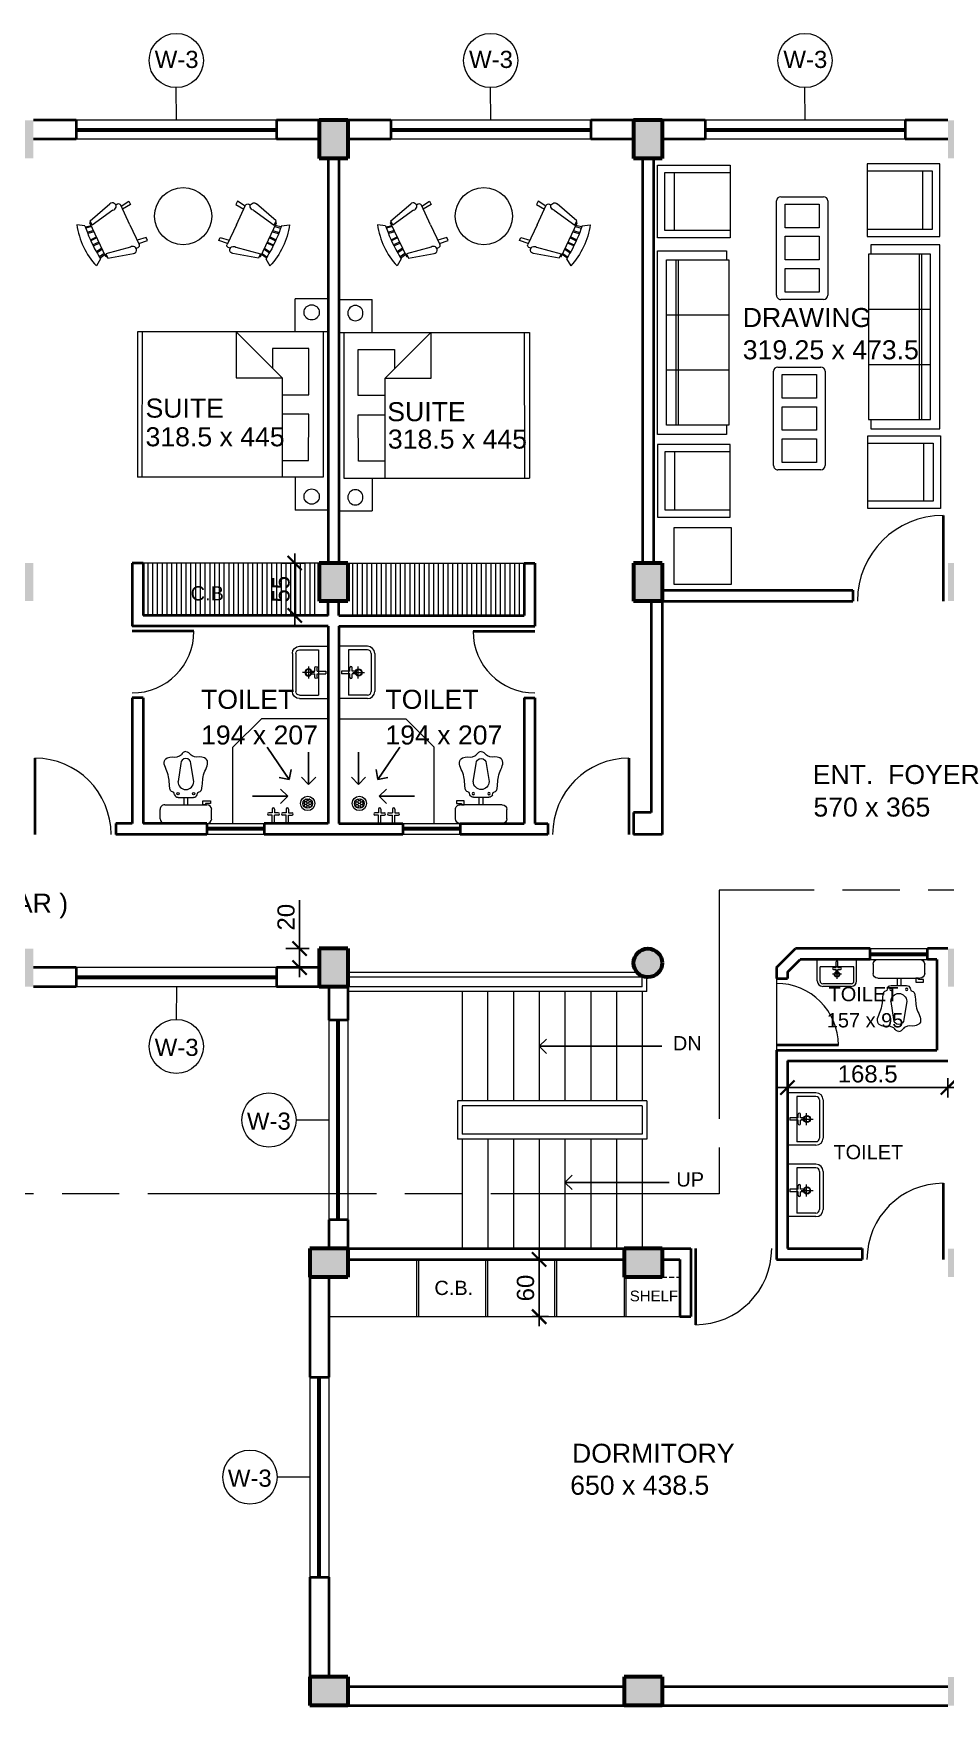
# Model space of a CAD drawing. Header units: millimetres. Extents: x -43527 to -16485, y 19062 to 36467.
# Drawn here: x -42200 to -41242, y 32303 to 34059 of the extents above; entities that cross this region are included whole.
import ezdxf

# ---------------------------------------------------------------- set-up
doc = ezdxf.new("R2010")
doc.units = ezdxf.units.MM
doc.header["$LTSCALE"] = 10
doc.header["$PDMODE"] = 35
doc.linetypes.add('ACAD_ISO08W100', pattern=[36, 24, -3, 6, -3])
doc.linetypes.add('DASHED', pattern=[0.75, 0.5, -0.25])
for name, color, linetype, lineweight in [('door', 30, 'Continuous', 15), ('elevation', 2, 'Continuous', 20), ('fur', 13, 'Continuous', 13), ('projection', 181, 'DASHED', 13), ('SEC.  LINE', 20, 'ACAD_ISO08W100', 13), ('TEXT', 6, 'Continuous', 25), ('THI.', 5, 'Continuous', 60), ('THIN', 241, 'Continuous', 5), ('THIN-2', 54, 'Continuous', 9), ('WALL', 4, 'Continuous', 40)]:
    doc.layers.add(name, color=color, linetype=linetype, lineweight=lineweight)
doc.styles.get("Standard").update_dxf_attribs({"font": 'arial.ttf', "height": 18})
doc.dimstyles.new('ISO-25', dxfattribs={"dimtxt": 2.5, "dimasz": 15, "dimexe": 10, "dimexo": 30, "dimgap": 5, "dimtad": 1, "dimdsep": 46, "dimtxsty": 'Standard', "dimblk": 'ARCHTICK', "dimcen": 2.5, "dimdle": 10, "dimadec": 1, "dimazin": 0, "dimtfac": 1, "dimtmove": 0, "dimatfit": 3, "dimldrblk": 'OPEN90', "dimfxl": 1, "dimarcsym": 0})

# ---------------------------------------------------------------- blocks, each defined once
blk = doc.blocks.new('TBLWGLAS')
at = {"linetype": 'Continuous'}
for p, q in [((-22, 0), (22, 0)), ((-24, -22), (-24, -2)), ((-20.5, -20), (-20.5, -4)), ((-20.5, -4), (-9.5, -4)), ((-9.5, -4), (-9.5, -20)), ((-5.5, -20), (-5.5, -4)), ((-5.5, -4), (5.5, -4)), ((5.5, -4), (5.5, -20)), ((9.5, -20), (9.5, -4)), ((9.5, -4), (20.5, -4)), ((20.5, -4), (20.5, -20)), ((24, -2), (24, -22)), ((-9.5, -20), (-20.5, -20)), ((5.5, -20), (-5.5, -20)), ((20.5, -20), (9.5, -20)), ((22, -24), (-22, -24))]:
    blk.add_line(p, q, dxfattribs=at)
for centre, start, end in [((-22, -2), 90, 180), ((22, -2), 0, 90), ((-22, -22), 180, 270), ((22, -22), 270, 0)]:
    blk.add_arc(centre, 2, start, end, dxfattribs=at)
blk = doc.blocks.new('WHB')
at = {"layer": 'door'}
for p, q in [((-20483.1, 21630.8), (-20483.1, 21575.8)), ((-20453.1, 21630.8), (-20483.1, 21630.8)), ((-20473.1, 21627), (-20473.1, 21579.5)), ((-20453.1, 21627), (-20473.1, 21627)), ((-20449.3, 21623.3), (-20449.3, 21583.3)), ((-20445.6, 21623.3), (-20445.6, 21583.3)), ((-20480.6, 21604.5), (-20480.6, 21602)), ((-20471.8, 21604.5), (-20480.6, 21604.5)), ((-20471.8, 21602), (-20480.6, 21602)), ((-20471.8, 21604.5), (-20471.8, 21608.3)), ((-20471.8, 21598.3), (-20471.8, 21602)), ((-20469.3, 21604.5), (-20469.3, 21608.3)), ((-20465.6, 21604.5), (-20469.3, 21604.5)), ((-20465.6, 21602), (-20469.3, 21602)), ((-20469.3, 21598.3), (-20469.3, 21602)), ((-20468.7, 21603.3), (-20456.2, 21603.3)), ((-20462.9, 21597), (-20462.9, 21609.5)), ((-20453.1, 21575.8), (-20483.1, 21575.8)), ((-20453.1, 21579.5), (-20473.1, 21579.5))]:
    blk.add_line(p, q, dxfattribs=at)
for radius in [3.75, 3.12]:
    blk.add_circle((-20462.5, 21603.3), radius, dxfattribs=at)
for centre, radius, start, end in [((-20453.1, 21623.3), 7.5, 0, 90), ((-20453.1, 21623.3), 3.75, 0, 90), ((-20470.6, 21608.3), 1.25, 0, 180), ((-20465.6, 21603.3), 1.25, 270, 90), ((-20470.6, 21598.3), 1.25, 180, 0), ((-20453.1, 21583.3), 3.75, 270, 0), ((-20453.1, 21583.3), 7.5, 270, 0)]:
    blk.add_arc(centre, radius, start, end, dxfattribs=at)
blk = doc.blocks.new('_ArchTick')
at = {"color": 0, "linetype": 'ByBlock', "const_width": 0.15}
blk.add_lwpolyline([(-0.5, -0.5), (0.5, 0.5)], dxfattribs=at)
blk = doc.blocks.new('_Open90')
at = {"color": 0, "linetype": 'ByBlock', "lineweight": -2}
for p, q in [((0, 0), (-1, 0)), ((-0.5, 0.5), (0, 0)), ((0, 0), (-0.5, -0.5))]:
    blk.add_line(p, q, dxfattribs=at)
blk = doc.blocks.new('BED')
at = {"layer": 'fur'}
for p, q in [((-21049, 22212.3), (-21083.7, 22212.3)), ((-21083.7, 22177.8), (-21083.7, 22212.3)), ((-21054.1, 22024.9), (-21249, 22024.9)), ((-21083.7, 22025), (-21083.7, 21990.4)), ((-21049, 21990.4), (-21083.7, 21990.4))]:
    blk.add_line(p, q, dxfattribs=at)
at = {"layer": 'fur', "lineweight": 20}
for p, q in [((-21049.1, 21990.4), (-21049, 22212.3)), ((-21049, 22177.7), (-21249, 22177.8)), ((-21249, 22177.8), (-21249, 22024.9)), ((-21244, 22024.9), (-21243.9, 22177.8)), ((-21145.5, 22177.8), (-21097.3, 22129.5)), ((-21145.5, 22177.8), (-21145.5, 22129.5)), ((-21054.1, 22177.7), (-21054.1, 22024.9)), ((-21069.3, 22160), (-21107.4, 22160)), ((-21107.4, 22160), (-21107.4, 22139.7)), ((-21069.3, 22111.5), (-21069.3, 22160)), ((-21145.5, 22129.5), (-21097.3, 22129.5)), ((-21097.3, 22129.5), (-21097.3, 22024.9)), ((-21097.3, 22111.5), (-21069.3, 22111.5)), ((-21069.3, 22091.1), (-21097.3, 22091.2)), ((-21069.4, 22042.6), (-21069.3, 22091.1)), ((-21097.3, 22042.7), (-21069.4, 22042.6))]:
    blk.add_line(p, q, dxfattribs=at)
for centre in [(-21066.2, 22198.1), (-21066.2, 22004.6)]:
    blk.add_circle(centre, 8, dxfattribs=at)
blk = doc.blocks.new('CHAIR_ROCKING')
at = {"linetype": 'Continuous'}
for p, q in [((-8, -4.5), (-10, -1.5)), ((-8.23428, -6.99939), (-8.3093, -7.47958)), ((-8.23041, -7), (8.23915, -7)), ((-7.5, -4.5), (-7, -7)), ((-6.5, -7), (-7.02225, -4.43)), ((-4.5, -7), (-4.96674, -4.19951)), ((-4, -7), (-4.40532, -4.16272)), ((-1.5, -4.05012), (-1.5, -7)), ((-1, -7), (-1, -4.05012)), ((1, -7), (1, -4.04655)), ((1.5, -4.05012), (1.5, -7)), ((4, -7), (4.40187, -4.18694)), ((4.5, -7), (4.96761, -4.19437)), ((6.5, -7), (7, -4.4057)), ((7.5, -4.5), (7, -7)), ((8, -4.5), (10, -1.5)), ((8.31071, -7.48854), (8.23449, -7.00073)), ((-9, -7.5), (-12, -18.49999)), ((-7, -7.5), (-9, -7.5)), ((-9, -18.49999), (-7, -7.5)), ((7, -7.5), (9, -7.5)), ((9, -18.49999), (7, -7.5)), ((9, -7.5), (12, -18.49999)), ((-10.36644, -20.64523), (-10.5, -21.49999)), ((10.5, -21.49999), (10.3575, -20.58798)), ((-9, -22.49999), (-9.5, -26.49999)), ((0, -22.49999), (-9.5, -22.49999)), ((-9.5, -26.49999), (-8, -26.49999)), ((-8, -26.49999), (-7.5, -22.49999)), ((0, -22.49999), (9.5, -22.49999)), ((8, -26.49999), (7.5, -22.49999)), ((9.5, -26.49999), (8, -26.49999)), ((9, -22.49999), (9.5, -26.49999))]:
    blk.add_line(p, q, dxfattribs=at)
for centre, radius, start, end in [((0, -34.08333), 34.08333, 72.93847, 107.0615), ((0, -68.25004), 64.25, 93.92211, 97.15267), ((0, -68.25004), 64.25, 82.84733, 93.92211), ((-10.5, -18.99999), 1.58114, 161.5651, 18.43495), ((-9.5, -21.49999), 1, 180, 270), ((10.5, -18.99999), 1.58114, 161.5651, 18.43495), ((9.5, -21.49999), 1, 270, 0)]:
    blk.add_arc(centre, radius, start, end, dxfattribs=at)
blk = doc.blocks.new('chair9')
for p, q in [((0, 381), (0, -381)), ((762, 381), (0, 381)), ((762, -381), (762, 381)), ((685.8, 304.8), (0, 304.8)), ((584.2, -304.8), (584.2, 304.8)), ((685.8, -304.8), (685.8, 304.8)), ((0, -304.8), (685.8, -304.8)), ((0, -381), (762, -381))]:
    blk.add_line(p, q)
blk = doc.blocks.new('SOFA1')
for p, q in [((1016, 0), (-1016, 0)), ((-1016, 0), (-1016, -762)), ((-914.4, -101.6), (-914.4, -787.4)), ((914.4, -101.6), (-914.4, -101.6)), ((-304.8, -787.4), (-304.8, -101.6)), ((304.8, -787.4), (304.8, -101.6)), ((914.4, -787.4), (914.4, -101.6)), ((1016, -762), (1016, 0)), ((-914.4, -203.2), (914.4, -203.2)), ((-914.4, -228.6), (914.4, -228.6)), ((-1016, -762), (-914.4, -762)), ((-914.4, -787.4), (914.4, -787.4)), ((914.4, -762), (1016, -762))]:
    blk.add_line(p, q)
blk = doc.blocks.new('*D247')
at = {"layer": 'Defpoints', "color": 0, "transparency": 16777216}
for p in [(-41969.8, 33503.2), (-41925.6, 33503.2), (-41969.8, 33448.2)]:
    blk.add_point(p, dxfattribs=at)
at = {"layer": 'TEXT', "color": 0, "lineweight": -2, "transparency": 16777216}
for p, q in [((-41925.6, 33438.2), (-41925.6, 33513.2)), ((-41939.8, 33503.2), (-41915.6, 33503.2)), ((-41939.8, 33448.2), (-41915.6, 33448.2))]:
    blk.add_line(p, q, dxfattribs=at)
at = {"layer": 'TEXT', "color": 0, "lineweight": -2, "transparency": 16777216, "xscale": 15, "yscale": 15, "zscale": 15}
for p, rotation in [((-41925.6, 33503.2), 90), ((-41925.6, 33448.2), 270)]:
    blk.add_blockref('_ArchTick', p, dxfattribs=dict(at, rotation=rotation))
at = {"layer": 'TEXT', "color": 0, "transparency": 16777216, "insert": (-41939.8, 33475.7), "char_height": 18, "attachment_point": 5, "rotation": 90}
blk.add_mtext('55', dxfattribs=at)
blk = doc.blocks.new('AWC')
at = {"layer": 'door'}
for p, q in [((-20360.7, 21625.6), (-20360.7, 21615.8)), ((-20311.5, 21630.5), (-20355.8, 21630.5)), ((-20306.6, 21625.6), (-20306.6, 21615.8)), ((-20311.5, 21610.9), (-20355.8, 21610.9)), ((-20325.5, 21603.2), (-20341.8, 21603.2)), ((-20335.6, 21610.9), (-20335.6, 21603.2)), ((-20331.7, 21610.9), (-20331.7, 21603.2)), ((-20341.9, 21586.8), (-20338.9, 21567.7)), ((-20328.3, 21567.7), (-20325.4, 21586.6))]:
    blk.add_line(p, q, dxfattribs=at)
blk.add_lwpolyline([(-20359.4, 21606.9), (-20359.4, 21609.5), (-20354.2, 21609.5), (-20354.2, 21610.9), (-20351.5, 21610.9), (-20351.5, 21606.9), (-20359.4, 21606.9)], dxfattribs=at)
for centre in [(-20341.8, 21599.2), (-20325.5, 21599.2)]:
    blk.add_circle(centre, 1.18, dxfattribs=at)
for centre, radius, start, end in [((-20355.8, 21625.6), 4.92, 90, 180), ((-20311.5, 21625.6), 4.92, 0, 90), ((-20355.8, 21615.8), 4.92, 180, 270), ((-20341.8, 21599.2), 3.94, 90, 159.43), ((-20325.5, 21599.2), 3.94, 20.57, 90), ((-20311.5, 21615.8), 4.92, 270, 0), ((-20333.6, 21586.7), 8.23, 359.5306, 179.5306), ((-20333.6, 21567.7), 5.31, 180, 0)]:
    blk.add_arc(centre, radius, start, end, dxfattribs=at)
at = {"layer": 'door', "extrusion": (0, 0, -1)}
blk.add_ellipse((-20333.4, 21560.8), major_axis=(-1.94, 5.59), ratio=0.948861, start_param=3.537638, end_param=4.585608, dxfattribs=at)
at = {"layer": 'door'}
blk.add_ellipse((-20333.9, 21560.8), major_axis=(1.94, 5.59), ratio=0.948861, start_param=3.537638, end_param=4.585608, dxfattribs=at)
for points in [[(-20345.5, 21600.6), (-20345.6, 21599.7), (-20346, 21597.2), (-20349.7, 21597.4), (-20351.5, 21588), (-20350.5, 21579.8), (-20359.5, 21564.7), (-20348.3, 21559.2), (-20343, 21562.3), (-20339, 21558.8), (-20338.4, 21558.2)], [(-20321.8, 21600.6), (-20321.6, 21599.7), (-20321.3, 21597.2), (-20317.5, 21597.4), (-20315.8, 21588), (-20316.8, 21579.8), (-20307.8, 21564.7), (-20318.9, 21559.2), (-20324.3, 21562.3), (-20328.2, 21558.8), (-20328.9, 21558.2)]]:
    blk.add_open_spline(points, degree=3, knots=[0, 0, 0, 0, 2.596741, 7.080952, 10.372803, 27.86475, 42.407117, 48.085065, 59.717416, 61.643023, 61.643023, 61.643023, 61.643023], dxfattribs=at)
blk = doc.blocks.new('*D396')
at = {"layer": 'Defpoints', "color": 0, "transparency": 16777216}
for p in [(-41964.9, 33098.2), (-41920.5, 33098.2), (-41964.9, 33078.2)]:
    blk.add_point(p, dxfattribs=at)
at = {"layer": 'TEXT', "color": 0, "lineweight": -2, "transparency": 16777216}
for p, q in [((-41920.5, 33098.2), (-41920.5, 33149.2)), ((-41934.9, 33098.2), (-41910.5, 33098.2)), ((-41920.5, 33068.2), (-41920.5, 33098.2)), ((-41934.9, 33078.2), (-41910.5, 33078.2))]:
    blk.add_line(p, q, dxfattribs=at)
at = {"layer": 'TEXT', "color": 0, "lineweight": -2, "transparency": 16777216, "xscale": 15, "yscale": 15, "zscale": 15}
for p, rotation in [((-41920.5, 33098.2), 90), ((-41920.5, 33078.2), 270)]:
    blk.add_blockref('_ArchTick', p, dxfattribs=dict(at, rotation=rotation))
at = {"layer": 'TEXT', "color": 0, "transparency": 16777216, "insert": (-41934.6, 33131.2), "char_height": 18, "attachment_point": 5, "rotation": 90}
blk.add_mtext('20', dxfattribs=at)
blk = doc.blocks.new('*D405')
at = {"layer": 'Defpoints', "color": 0, "transparency": 16777216}
for p in [(-41408.3, 32952.3), (-41408.3, 32911.7), (-41239.8, 32911.7)]:
    blk.add_point(p, dxfattribs=at)
at = {"layer": 'TEXT', "color": 0, "lineweight": -2, "transparency": 16777216}
for p, q in [((-41229.8, 32952.3), (-41418.3, 32952.3)), ((-41408.3, 32941.7), (-41408.3, 32962.3)), ((-41239.8, 32941.7), (-41239.8, 32962.3))]:
    blk.add_line(p, q, dxfattribs=at)
at = {"layer": 'TEXT', "color": 0, "lineweight": -2, "transparency": 16777216, "xscale": 15, "yscale": 15, "zscale": 15, "rotation": 180}
blk.add_blockref('_ArchTick', (-41408.3, 32952.3), dxfattribs=at)
at = {"layer": 'TEXT', "color": 0, "lineweight": -2, "transparency": 16777216, "xscale": 15, "yscale": 15, "zscale": 15}
blk.add_blockref('_ArchTick', (-41239.8, 32952.3), dxfattribs=at)
at = {"layer": 'TEXT', "color": 0, "transparency": 16777216, "insert": (-41324.1, 32966.5), "char_height": 18, "attachment_point": 5}
blk.add_mtext('168.5', dxfattribs=at)
blk = doc.blocks.new('*D407')
at = {"layer": 'Defpoints', "color": 0, "transparency": 16777216}
for p in [(-41706.2, 32771.7), (-41706.2, 32711.7), (-41669, 32711.7)]:
    blk.add_point(p, dxfattribs=at)
at = {"layer": 'TEXT', "color": 0, "lineweight": -2, "transparency": 16777216}
for p, q in [((-41676.2, 32771.7), (-41659, 32771.7)), ((-41669, 32781.7), (-41669, 32701.7)), ((-41676.2, 32711.7), (-41659, 32711.7))]:
    blk.add_line(p, q, dxfattribs=at)
at = {"layer": 'TEXT', "color": 0, "lineweight": -2, "transparency": 16777216, "xscale": 15, "yscale": 15, "zscale": 15}
for p, rotation in [((-41669, 32771.7), 90), ((-41669, 32711.7), 270)]:
    blk.add_blockref('_ArchTick', p, dxfattribs=dict(at, rotation=rotation))
at = {"layer": 'TEXT', "color": 0, "transparency": 16777216, "insert": (-41683.2, 32741.7), "char_height": 18, "attachment_point": 5, "rotation": 90}
blk.add_mtext('60', dxfattribs=at)

msp = doc.modelspace()

# ---------------------------------------------------------------- hatches: boundary and pattern name
at = {"layer": 'THIN'}
h = msp.add_hatch(color=256, dxfattribs=at)
h.paths.add_polyline_path([(-43219.832, 33968.197), (-43219.832, 33928.197), (-43189.832, 33928.197), (-43189.832, 33968.197)])
h.paths.add_polyline_path([(-42889.832, 33928.197), (-42859.832, 33928.197), (-42859.832, 33968.197), (-42889.832, 33968.197)])
h.paths.add_polyline_path([(-42529.832, 33968.197), (-42559.832, 33968.197), (-42559.832, 33928.197), (-42529.832, 33928.197)])
h.paths.add_polyline_path([(-42229.832, 33928.197), (-42199.832, 33928.197), (-42199.832, 33968.197), (-42229.832, 33968.197)])
h.paths.add_polyline_path([(-41899.832, 33928.197), (-41869.832, 33928.197), (-41869.832, 33968.197), (-41899.832, 33968.197)])
h.paths.add_polyline_path([(-41569.832, 33928.197), (-41539.832, 33928.197), (-41539.832, 33968.197), (-41569.832, 33968.197)])
h.paths.add_polyline_path([(-41239.832, 33928.197), (-41209.832, 33928.197), (-41209.832, 33968.197), (-41239.832, 33968.197)])
h.paths.add_polyline_path([(-40929.832, 33693.197), (-40969.832, 33693.197), (-40969.832, 33663.197), (-40929.832, 33663.197)])
h.paths.add_polyline_path([(-40969.832, 33463.197), (-40929.832, 33463.197), (-40929.832, 33493.197), (-40969.832, 33493.197)])
h.paths.add_polyline_path([(-41239.832, 33463.197), (-41209.832, 33463.197), (-41209.832, 33503.197), (-41239.832, 33503.197)])
h.paths.add_polyline_path([(-41569.832, 33463.197), (-41539.832, 33463.197), (-41539.832, 33503.197), (-41569.832, 33503.197)])
h.paths.add_polyline_path([(-41869.832, 33503.197), (-41899.832, 33503.197), (-41899.832, 33463.197), (-41869.832, 33463.197)])
h.paths.add_polyline_path([(-42199.832, 33503.197), (-42229.832, 33503.197), (-42229.832, 33463.197), (-42199.832, 33463.197)])
h.paths.add_polyline_path([(-42529.832, 33503.197), (-42559.832, 33503.197), (-42559.832, 33463.197), (-42529.832, 33463.197)])
h.paths.add_polyline_path([(-42859.832, 33503.197), (-42889.832, 33503.197), (-42889.832, 33463.197), (-42859.832, 33463.197)])
h.paths.add_polyline_path([(-43189.832, 33503.197), (-43219.832, 33503.197), (-43219.832, 33463.197), (-43189.832, 33463.197)])
h.paths.add_polyline_path([(-43189.832, 33098.197), (-43219.832, 33098.197), (-43219.832, 33058.197), (-43189.832, 33058.197)])
h.paths.add_polyline_path([(-42889.832, 33058.197), (-42859.832, 33058.197), (-42859.832, 33098.197), (-42889.832, 33098.197)])
h.paths.add_polyline_path([(-42529.832, 33098.197), (-42559.832, 33098.197), (-42559.832, 33058.197), (-42529.832, 33058.197)])
h.paths.add_polyline_path([(-42229.832, 33058.197), (-42199.832, 33058.197), (-42199.832, 33098.197), (-42229.832, 33098.197)])
h.paths.add_polyline_path([(-41869.832, 33098.197), (-41899.832, 33098.197), (-41899.832, 33058.197), (-41869.832, 33058.197)])
h.paths.add_polyline_path([(-41539.832, 33083.197, 1), (-41569.832, 33083.197, 1)])
h.paths.add_polyline_path([(-41239.832, 33058.197), (-41209.832, 33058.197), (-41209.832, 33098.197), (-41239.832, 33098.197)])
h.paths.add_polyline_path([(-40969.832, 33068.197), (-40929.832, 33068.197), (-40929.832, 33098.197), (-40969.832, 33098.197)])
h.paths.add_polyline_path([(-40929.832, 32868.197), (-40929.832, 32898.197), (-40969.832, 32898.197), (-40969.832, 32868.197)])
h.paths.add_polyline_path([(-41239.832, 32783.197), (-41239.832, 32753.197), (-41199.832, 32753.197), (-41199.832, 32783.197)])
h.paths.add_polyline_path([(-41579.832, 32783.197), (-41579.832, 32753.197), (-41539.832, 32753.197), (-41539.832, 32783.197)])
h.paths.add_polyline_path([(-41909.832, 32783.197), (-41909.832, 32753.197), (-41869.832, 32753.197), (-41869.832, 32783.197)])
h.paths.add_polyline_path([(-41869.832, 32333.197), (-41909.832, 32333.197), (-41909.832, 32303.197), (-41869.832, 32303.197)])
h.paths.add_polyline_path([(-41579.832, 32333.197), (-41579.832, 32303.197), (-41539.832, 32303.197), (-41539.832, 32333.197)])
h.paths.add_polyline_path([(-41239.832, 32303.197), (-41199.832, 32303.197), (-41199.832, 32333.197), (-41239.832, 32333.197)])
h = msp.add_hatch(dxfattribs=at)
h.set_pattern_fill('HONEY', color=256, scale=0.5, style=0)
h.set_pattern_definition([(180, (-40287.0694, 34447.062), (-2.38125, -1.374815), [1.5875, -3.175]), (300, (-40287.0694, 34447.062), (2.3812497, -1.3748155), [1.5875, -3.175]), (240, (-40287.0694, 34447.062), (-3e-07, -2.7496305), [-3.175, 1.5875])])
h.paths.add_polyline_path([(-41911.969, 33245.672, 1), (-41911.969, 33255.672, 1)])
h = msp.add_hatch(dxfattribs=at)
h.set_pattern_fill('HONEY', color=256, scale=0.5, style=0)
h.set_pattern_definition([(360, (-43482.5951, 34447.062), (2.38125, -1.374815), [1.5875, -3.175]), (240, (-43482.5951, 34447.062), (-2.3812497, -1.3748155), [1.5875, -3.175]), (300, (-43482.5951, 34447.062), (3e-07, -2.7496305), [-3.175, 1.5875])])
h.paths.add_polyline_path([(-41857.696, 33245.672, -1), (-41857.696, 33255.672, -1)])

# ---------------------------------------------------------------- linework, layer by layer
at = {"layer": 'door'}
for p, q in [((-41949.137, 33240.947), (-41952.887, 33240.947)), ((-41949.137, 33238.447), (-41952.887, 33238.447)), ((-41949.137, 33244.697), (-41949.137, 33240.947)), ((-41949.137, 33229.697), (-41949.137, 33238.447)), ((-41946.637, 33244.697), (-41946.637, 33240.947)), ((-41942.887, 33240.947), (-41946.637, 33240.947)), ((-41946.637, 33229.697), (-41946.637, 33238.447)), ((-41942.887, 33238.447), (-41946.637, 33238.447)), ((-41934.527, 33240.947), (-41938.277, 33240.947)), ((-41934.527, 33238.447), (-41938.277, 33238.447)), ((-41934.527, 33244.697), (-41934.527, 33240.947)), ((-41934.527, 33229.697), (-41934.527, 33238.447)), ((-41932.027, 33244.697), (-41932.027, 33240.947)), ((-41932.027, 33240.947), (-41928.277, 33240.947)), ((-41932.027, 33229.697), (-41932.027, 33238.447)), ((-41932.027, 33238.447), (-41928.277, 33238.447)), ((-41837.637, 33240.947), (-41841.387, 33240.947)), ((-41837.637, 33238.447), (-41841.387, 33238.447)), ((-41837.637, 33244.697), (-41837.637, 33240.947)), ((-41837.637, 33229.697), (-41837.637, 33238.447)), ((-41835.137, 33244.697), (-41835.137, 33240.947)), ((-41835.137, 33240.947), (-41831.387, 33240.947)), ((-41835.137, 33238.447), (-41831.387, 33238.447)), ((-41835.137, 33229.697), (-41835.137, 33238.447)), ((-41826.777, 33240.947), (-41823.027, 33240.947)), ((-41826.777, 33238.447), (-41823.027, 33238.447)), ((-41823.027, 33244.697), (-41823.027, 33240.947)), ((-41823.027, 33229.697), (-41823.027, 33238.447)), ((-41820.527, 33244.697), (-41820.527, 33240.947)), ((-41820.527, 33240.947), (-41816.777, 33240.947)), ((-41820.527, 33238.447), (-41816.777, 33238.447)), ((-41820.527, 33229.697), (-41820.527, 33238.447)), ((-41335.682, 33086.697), (-41376.932, 33086.697)), ((-41376.932, 33064.197), (-41376.932, 33086.697)), ((-41338.495, 33079.197), (-41374.12, 33079.197)), ((-41374.12, 33064.197), (-41374.12, 33079.197)), ((-41360.983, 33071.588), (-41351.631, 33071.588)), ((-41360.057, 33078.26), (-41357.245, 33078.26)), ((-41360.057, 33076.385), (-41357.245, 33076.385)), ((-41357.245, 33078.26), (-41357.245, 33084.822)), ((-41355.37, 33084.822), (-41357.245, 33084.822)), ((-41357.245, 33073.572), (-41357.245, 33076.385)), ((-41356.307, 33075.95), (-41356.307, 33066.575)), ((-41355.37, 33078.26), (-41355.37, 33084.822)), ((-41355.37, 33078.26), (-41352.557, 33078.26)), ((-41355.37, 33073.572), (-41355.37, 33076.385)), ((-41355.37, 33076.385), (-41352.557, 33076.385)), ((-41338.495, 33064.197), (-41338.495, 33079.197)), ((-41335.682, 33064.197), (-41335.682, 33086.697)), ((-41419.832, 33066.697), (-41419.832, 32991.697)), ((-41341.307, 33061.385), (-41371.307, 33061.385)), ((-41341.307, 33058.572), (-41371.307, 33058.572))]:
    msp.add_line(p, q, dxfattribs=at)
for centre, radius in [((-42049.894, 34030.951), 28.442), ((-41719.894, 34030.951), 28.442), ((-41389.894, 34030.951), 28.442), ((-41356.307, 33071.262), 2.812), ((-41356.307, 33071.262), 2.344), ((-42049.894, 32995.444), 28.442), ((-41952.586, 32918.136), 28.442), ((-41972.586, 32543.136), 28.442)]:
    msp.add_circle(centre, radius, dxfattribs=at)
for centre, radius, start, end in [((-41244.832, 33463.197), 90, 90, 180), ((-42096.332, 33431.697), 65, 270, 360), ((-41673.332, 33431.697), 65, 180, 270), ((-42198.332, 33218.197), 80, 360, 90), ((-41574.832, 33218.197), 80, 90, 180), ((-41947.887, 33244.697), 1.25, 0, 180), ((-41933.277, 33244.697), 1.25, 0, 180), ((-41836.387, 33244.697), 1.25, 360, 180), ((-41821.777, 33244.697), 1.25, 360, 180), ((-41952.887, 33239.697), 1.25, 90, 270), ((-41942.887, 33239.697), 1.25, 270, 90), ((-41938.277, 33239.697), 1.25, 90, 270), ((-41928.277, 33239.697), 1.25, 270, 90), ((-41841.387, 33239.697), 1.25, 90, 270), ((-41831.387, 33239.697), 1.25, 270, 90), ((-41826.777, 33239.697), 1.25, 90, 270), ((-41816.777, 33239.697), 1.25, 270, 90), ((-41360.057, 33077.322), 0.938, 90, 270), ((-41356.307, 33073.572), 0.938, 180, 0), ((-41352.557, 33077.322), 0.938, 270, 90), ((-41419.832, 32996.697), 65, 0, 90), ((-41371.307, 33064.197), 5.625, 180, 270), ((-41371.307, 33064.197), 2.812, 180, 270), ((-41341.307, 33064.197), 5.625, 270, 0), ((-41341.307, 33064.197), 2.812, 270, 0), ((-41244.832, 32771.697), 80, 90, 180), ((-41504.832, 32783.197), 80, 270, 360)]:
    msp.add_arc(centre, radius, start, end, dxfattribs=at)
at = {"layer": 'elevation'}
for p, q in [((-41944.832, 33968.197), (-42154.832, 33968.197)), ((-41614.832, 33968.197), (-41824.832, 33968.197)), ((-41284.832, 33968.197), (-41494.832, 33968.197)), ((-41944.832, 33948.197), (-42154.832, 33948.197)), ((-41614.832, 33948.197), (-41824.832, 33948.197)), ((-41284.832, 33948.197), (-41494.832, 33948.197)), ((-41899.832, 33503.197), (-42084.832, 33503.197)), ((-42079.832, 33503.197), (-42079.832, 33448.197)), ((-42074.832, 33503.197), (-42074.832, 33448.197)), ((-42069.832, 33503.197), (-42069.832, 33448.197)), ((-42064.832, 33503.197), (-42064.832, 33448.197)), ((-42059.832, 33503.197), (-42059.832, 33448.197)), ((-42054.832, 33503.197), (-42054.832, 33448.197)), ((-42049.832, 33503.197), (-42049.832, 33448.197)), ((-42044.832, 33503.197), (-42044.832, 33448.197)), ((-42039.832, 33503.197), (-42039.832, 33448.197)), ((-42034.832, 33503.197), (-42034.832, 33448.197)), ((-42029.832, 33503.197), (-42029.832, 33448.197)), ((-42024.832, 33503.197), (-42024.832, 33448.197)), ((-42019.832, 33503.197), (-42019.832, 33448.197)), ((-42014.832, 33503.197), (-42014.832, 33448.197)), ((-42009.832, 33503.197), (-42009.832, 33448.197)), ((-42004.832, 33503.197), (-42004.832, 33448.197)), ((-41999.832, 33503.197), (-41999.832, 33448.197)), ((-41994.832, 33503.197), (-41994.832, 33448.197)), ((-41989.832, 33503.197), (-41989.832, 33448.197)), ((-41984.832, 33503.197), (-41984.832, 33448.197)), ((-41979.832, 33503.197), (-41979.832, 33448.197)), ((-41974.832, 33503.197), (-41974.832, 33448.197)), ((-41969.832, 33503.197), (-41969.832, 33448.197)), ((-41964.832, 33503.197), (-41964.832, 33448.197)), ((-41959.832, 33503.197), (-41959.832, 33448.197)), ((-41954.832, 33503.197), (-41954.832, 33448.197)), ((-41949.832, 33503.197), (-41949.832, 33448.197)), ((-41944.832, 33503.197), (-41944.832, 33448.197)), ((-41939.832, 33503.197), (-41939.832, 33448.197)), ((-41934.832, 33503.197), (-41934.832, 33448.197)), ((-41934.832, 33503.197), (-41934.832, 33448.197)), ((-41929.832, 33503.197), (-41929.832, 33448.197)), ((-41924.832, 33503.197), (-41924.832, 33448.197)), ((-41919.832, 33503.197), (-41919.832, 33448.197)), ((-41914.832, 33503.197), (-41914.832, 33448.197)), ((-41909.832, 33503.197), (-41909.832, 33448.197)), ((-41904.832, 33503.197), (-41904.832, 33448.197)), ((-41869.832, 33503.197), (-41684.832, 33503.197)), ((-41864.832, 33503.197), (-41864.832, 33448.197)), ((-41859.832, 33503.197), (-41859.832, 33448.197)), ((-41854.832, 33503.197), (-41854.832, 33448.197)), ((-41849.832, 33503.197), (-41849.832, 33448.197)), ((-41844.832, 33503.197), (-41844.832, 33448.197)), ((-41839.832, 33503.197), (-41839.832, 33448.197)), ((-41834.832, 33503.197), (-41834.832, 33448.197)), ((-41834.832, 33503.197), (-41834.832, 33448.197)), ((-41829.832, 33503.197), (-41829.832, 33448.197)), ((-41824.832, 33503.197), (-41824.832, 33448.197)), ((-41819.832, 33503.197), (-41819.832, 33448.197)), ((-41814.832, 33503.197), (-41814.832, 33448.197)), ((-41809.832, 33503.197), (-41809.832, 33448.197)), ((-41804.832, 33503.197), (-41804.832, 33448.197)), ((-41799.832, 33503.197), (-41799.832, 33448.197)), ((-41794.832, 33503.197), (-41794.832, 33448.197)), ((-41789.832, 33503.197), (-41789.832, 33448.197)), ((-41784.832, 33503.197), (-41784.832, 33448.197)), ((-41779.832, 33503.197), (-41779.832, 33448.197)), ((-41774.832, 33503.197), (-41774.832, 33448.197)), ((-41769.832, 33503.197), (-41769.832, 33448.197)), ((-41764.832, 33503.197), (-41764.832, 33448.197)), ((-41759.832, 33503.197), (-41759.832, 33448.197)), ((-41754.832, 33503.197), (-41754.832, 33448.197)), ((-41749.832, 33503.197), (-41749.832, 33448.197)), ((-41744.832, 33503.197), (-41744.832, 33448.197)), ((-41739.832, 33503.197), (-41739.832, 33448.197)), ((-41734.832, 33503.197), (-41734.832, 33448.197)), ((-41729.832, 33503.197), (-41729.832, 33448.197)), ((-41724.832, 33503.197), (-41724.832, 33448.197)), ((-41719.832, 33503.197), (-41719.832, 33448.197)), ((-41714.832, 33503.197), (-41714.832, 33448.197)), ((-41709.832, 33503.197), (-41709.832, 33448.197)), ((-41704.832, 33503.197), (-41704.832, 33448.197)), ((-41699.832, 33503.197), (-41699.832, 33448.197)), ((-41694.832, 33503.197), (-41694.832, 33448.197)), ((-41689.832, 33503.197), (-41689.832, 33448.197)), ((-42017.707, 33229.697), (-41957.707, 33229.697)), ((-41811.957, 33229.697), (-41751.957, 33229.697)), ((-41957.707, 33218.197), (-42017.707, 33218.197)), ((-41751.957, 33218.197), (-41811.957, 33218.197)), ((-41321.332, 33098.197), (-41261.332, 33098.197)), ((-41944.832, 33078.197), (-42154.832, 33078.197)), ((-41566.013, 33073.197), (-41869.832, 33073.197)), ((-41560.832, 33058.197), (-41560.832, 33069.45)), ((-41321.332, 33086.697), (-41261.332, 33086.697)), ((-41944.832, 33058.197), (-42154.832, 33058.197)), ((-41560.832, 33068.197), (-41869.832, 33068.197)), ((-41560.832, 33058.197), (-41869.832, 33058.197)), ((-41555.832, 33053.197), (-41869.832, 33053.197)), ((-41749.832, 33053.197), (-41749.832, 32938.197)), ((-41722.832, 32938.197), (-41722.832, 33053.197)), ((-41695.832, 33053.197), (-41695.832, 32938.197)), ((-41668.832, 33053.197), (-41668.832, 32938.197)), ((-41641.832, 33053.197), (-41641.832, 32938.197)), ((-41614.832, 33053.197), (-41614.832, 32938.197)), ((-41587.832, 33053.197), (-41587.832, 32938.197)), ((-41560.832, 33053.197), (-41560.832, 32938.197)), ((-41555.832, 33053.197), (-41555.832, 33068.231)), ((-41889.832, 33023.197), (-41889.832, 32813.197)), ((-41869.832, 33023.197), (-41869.832, 32813.197)), ((-41754.832, 32938.197), (-41754.832, 32898.197)), ((-41555.832, 32938.197), (-41754.832, 32938.197)), ((-41749.832, 32933.197), (-41749.832, 32903.197)), ((-41560.832, 32933.197), (-41749.832, 32933.197)), ((-41560.832, 32933.197), (-41560.832, 32903.197)), ((-41555.832, 32938.197), (-41555.832, 32898.197)), ((-41555.832, 32898.197), (-41754.832, 32898.197)), ((-41560.832, 32903.197), (-41749.832, 32903.197)), ((-41749.832, 32898.197), (-41749.832, 32783.197)), ((-41722.832, 32898.197), (-41722.832, 32783.197)), ((-41695.832, 32898.197), (-41695.832, 32783.197)), ((-41668.832, 32898.197), (-41668.832, 32783.197)), ((-41641.832, 32898.197), (-41641.832, 32783.197)), ((-41614.832, 32898.197), (-41614.832, 32783.197)), ((-41587.832, 32898.197), (-41587.832, 32783.197)), ((-41560.832, 32898.197), (-41560.832, 32783.197)), ((-41797.332, 32711.697), (-41797.332, 32771.697)), ((-41795.432, 32711.697), (-41795.432, 32771.697)), ((-41724.832, 32711.697), (-41724.832, 32771.697)), ((-41722.932, 32711.697), (-41722.932, 32771.697)), ((-41652.332, 32711.697), (-41652.332, 32771.697)), ((-41650.432, 32711.697), (-41650.432, 32771.697)), ((-41579.832, 32753.197), (-41579.832, 32711.697)), ((-41577.932, 32753.197), (-41577.932, 32711.697)), ((-41889.832, 32711.697), (-41579.832, 32711.697)), ((-41579.832, 32711.697), (-41577.932, 32711.697)), ((-41577.932, 32711.697), (-41521.332, 32711.697)), ((-41909.832, 32648.197), (-41909.832, 32438.197)), ((-41889.832, 32648.197), (-41889.832, 32438.197))]:
    msp.add_line(p, q, dxfattribs=at)
at = {"layer": 'fur'}
msp.add_lwpolyline([(-41527.283, 33540.545), (-41467.283, 33540.545), (-41467.283, 33480.545), (-41527.283, 33480.545)], close=True, dxfattribs=at)
for centre in [(-42042.656, 33867.53), (-41727.009, 33867.53)]:
    msp.add_circle(centre, 30, dxfattribs=at)
at = {"layer": 'projection'}
msp.add_line((-41539.832, 32753.197), (-41521.332, 32753.197), dxfattribs=at)
at = {"layer": 'SEC.  LINE'}
for p, q in [((-40300.4, 33159.447), (-41479.832, 33159.447)), ((-41479.832, 33159.447), (-41479.832, 32840.697)), ((-41479.832, 32840.697), (-43444.575, 32840.697))]:
    msp.add_line(p, q, dxfattribs=at)
at = {"layer": 'THI.'}
for p, q in [((-41899.832, 33968.197), (-41899.832, 33928.197)), ((-41869.832, 33968.197), (-41899.832, 33968.197)), ((-41869.832, 33968.197), (-41869.832, 33928.197)), ((-41569.832, 33968.197), (-41569.832, 33928.197)), ((-41539.832, 33968.197), (-41569.832, 33968.197)), ((-41539.832, 33968.197), (-41539.832, 33928.197)), ((-42154.832, 33958.197), (-41944.832, 33958.197)), ((-41824.832, 33958.197), (-41614.832, 33958.197)), ((-41494.832, 33958.197), (-41284.832, 33958.197)), ((-41869.832, 33928.197), (-41899.832, 33928.197)), ((-41539.832, 33928.197), (-41569.832, 33928.197)), ((-41899.832, 33503.197), (-41899.832, 33463.197)), ((-41869.832, 33503.197), (-41899.832, 33503.197)), ((-41869.832, 33503.197), (-41869.832, 33463.197)), ((-41869.832, 33503.197), (-41869.832, 33463.197)), ((-41569.832, 33503.197), (-41569.832, 33463.197)), ((-41539.832, 33503.197), (-41569.832, 33503.197)), ((-41539.832, 33503.197), (-41539.832, 33463.197)), ((-41869.832, 33463.197), (-41899.832, 33463.197)), ((-41539.832, 33463.197), (-41569.832, 33463.197)), ((-41957.707, 33223.947), (-42017.707, 33223.947)), ((-41751.957, 33223.947), (-41811.957, 33223.947)), ((-41899.832, 33098.197), (-41899.832, 33058.197)), ((-41869.832, 33098.197), (-41899.832, 33098.197)), ((-41869.832, 33098.197), (-41869.832, 33058.197)), ((-41321.332, 33092.447), (-41261.332, 33092.447)), ((-42154.832, 33068.197), (-41944.832, 33068.197)), ((-41869.832, 33058.197), (-41899.832, 33058.197)), ((-41879.832, 32813.197), (-41879.832, 33023.197)), ((-41909.832, 32783.197), (-41909.832, 32753.197)), ((-41869.832, 32783.197), (-41909.832, 32783.197)), ((-41869.832, 32783.197), (-41869.832, 32753.197)), ((-41579.832, 32783.197), (-41579.832, 32753.197)), ((-41539.832, 32783.197), (-41579.832, 32783.197)), ((-41539.832, 32783.197), (-41539.832, 32753.197)), ((-41869.832, 32753.197), (-41909.832, 32753.197)), ((-41539.832, 32753.197), (-41579.832, 32753.197)), ((-41899.832, 32438.197), (-41899.832, 32648.197)), ((-41909.832, 32333.197), (-41909.832, 32303.197)), ((-41869.832, 32333.197), (-41909.832, 32333.197)), ((-41869.832, 32333.197), (-41869.832, 32303.197)), ((-41539.832, 32333.197), (-41579.832, 32333.197)), ((-41579.832, 32333.197), (-41579.832, 32303.197)), ((-41539.832, 32333.197), (-41539.832, 32303.197)), ((-41869.832, 32303.197), (-41909.832, 32303.197)), ((-41539.832, 32303.197), (-41579.832, 32303.197))]:
    msp.add_line(p, q, dxfattribs=at)
msp.add_circle((-41554.832, 33083.197), 15, dxfattribs=at)
at = {"layer": 'THIN'}
for p, q in [((-42049.832, 33968.197), (-42049.894, 34002.509)), ((-41719.832, 33968.197), (-41719.894, 34002.509)), ((-41389.832, 33968.197), (-41389.894, 34002.509)), ((-42049.832, 33058.197), (-42049.894, 33023.885)), ((-41889.832, 32918.197), (-41924.144, 32918.136)), ((-41909.832, 32543.197), (-41944.144, 32543.136))]:
    msp.add_line(p, q, dxfattribs=at)
for centre, radius in [((-41911.969, 33250.672), 7.5), ((-41911.969, 33250.672), 5), ((-41857.696, 33250.672), 7.5), ((-41857.696, 33250.672), 5)]:
    msp.add_circle(centre, radius, dxfattribs=at)
at = {"layer": 'THIN-2'}
for p, q in [((-41990.582, 33309.697), (-41960.582, 33339.697)), ((-41890.582, 33339.697), (-41960.582, 33339.697)), ((-41879.082, 33339.697), (-41809.082, 33339.697)), ((-41809.082, 33339.697), (-41779.082, 33309.697)), ((-41990.582, 33229.697), (-41990.582, 33309.697)), ((-41779.082, 33229.697), (-41779.082, 33309.697))]:
    msp.add_line(p, q, dxfattribs=at)
at = {"layer": 'WALL'}
for p, q in [((-42154.832, 33968.197), (-42199.832, 33968.197)), ((-42154.832, 33968.197), (-42154.832, 33948.197)), ((-41944.832, 33968.197), (-41944.832, 33948.197)), ((-41899.832, 33968.197), (-41944.832, 33968.197)), ((-41824.832, 33968.197), (-41869.832, 33968.197)), ((-41824.832, 33968.197), (-41824.832, 33948.197)), ((-41569.832, 33968.197), (-41614.832, 33968.197)), ((-41614.832, 33968.197), (-41614.832, 33948.197)), ((-41494.832, 33968.197), (-41539.832, 33968.197)), ((-41494.832, 33968.197), (-41494.832, 33948.197)), ((-41284.832, 33968.197), (-41284.832, 33948.197)), ((-41239.832, 33968.197), (-41284.832, 33968.197)), ((-42154.832, 33948.197), (-42199.832, 33948.197)), ((-41899.832, 33948.197), (-41944.832, 33948.197)), ((-41824.832, 33948.197), (-41869.832, 33948.197)), ((-41569.832, 33948.197), (-41614.832, 33948.197)), ((-41494.832, 33948.197), (-41539.832, 33948.197)), ((-41239.832, 33948.197), (-41284.832, 33948.197)), ((-41890.582, 33928.197), (-41890.582, 33503.197)), ((-41879.082, 33928.197), (-41879.082, 33503.197)), ((-41560.582, 33928.197), (-41560.582, 33503.197)), ((-41549.082, 33928.197), (-41549.082, 33503.197)), ((-41244.832, 33553.197), (-41244.832, 33463.197)), ((-42096.332, 33503.197), (-42096.332, 33436.697)), ((-42084.832, 33503.197), (-42096.332, 33503.197)), ((-42084.832, 33503.197), (-42084.832, 33448.197)), ((-41684.832, 33503.197), (-41684.832, 33448.197)), ((-41684.832, 33503.197), (-41673.332, 33503.197)), ((-41673.332, 33503.197), (-41673.332, 33436.697)), ((-41539.832, 33474.697), (-41339.832, 33474.697)), ((-41339.832, 33474.697), (-41339.832, 33463.197)), ((-41890.582, 33448.197), (-41890.582, 33463.197)), ((-41879.082, 33448.197), (-41879.082, 33463.197)), ((-41551.332, 33463.197), (-41551.332, 33241.197)), ((-41539.832, 33463.197), (-41339.832, 33463.197)), ((-41539.832, 33463.197), (-41539.832, 33218.197)), ((-41890.582, 33448.197), (-42084.832, 33448.197)), ((-41879.082, 33448.197), (-41684.832, 33448.197)), ((-41890.582, 33436.697), (-42096.332, 33436.697)), ((-42031.332, 33431.697), (-42096.332, 33431.697)), ((-41890.582, 33436.697), (-41890.582, 33229.697)), ((-41879.082, 33436.697), (-41673.332, 33436.697)), ((-41879.082, 33436.697), (-41879.082, 33229.697)), ((-41738.332, 33431.697), (-41673.332, 33431.697)), ((-42084.832, 33361.697), (-42096.332, 33361.697)), ((-42096.332, 33361.697), (-42096.332, 33229.697)), ((-42084.832, 33361.697), (-42084.832, 33229.697)), ((-41684.832, 33361.697), (-41673.332, 33361.697)), ((-41684.832, 33361.697), (-41684.832, 33229.697)), ((-41673.332, 33361.697), (-41673.332, 33229.697)), ((-42198.332, 33298.197), (-42198.332, 33218.197)), ((-41574.832, 33298.197), (-41574.832, 33218.197)), ((-42113.332, 33229.697), (-42113.332, 33218.197)), ((-42096.332, 33229.697), (-42113.332, 33229.697)), ((-42017.707, 33229.697), (-42084.832, 33229.697)), ((-42017.707, 33229.697), (-42017.707, 33218.197)), ((-42017.707, 33229.697), (-42017.707, 33218.197)), ((-41890.582, 33229.697), (-41957.707, 33229.697)), ((-41957.707, 33229.697), (-41957.707, 33218.197)), ((-41879.082, 33229.697), (-41811.957, 33229.697)), ((-41811.957, 33229.697), (-41811.957, 33218.197)), ((-41811.957, 33229.697), (-41811.957, 33218.197)), ((-41751.957, 33229.697), (-41684.832, 33229.697)), ((-41751.957, 33229.697), (-41751.957, 33218.197)), ((-41673.332, 33229.697), (-41659.832, 33229.697)), ((-41659.832, 33229.697), (-41659.832, 33218.197)), ((-41551.332, 33241.197), (-41569.832, 33241.197)), ((-41569.832, 33241.197), (-41569.832, 33218.197)), ((-42017.707, 33218.197), (-42113.332, 33218.197)), ((-41879.832, 33218.197), (-41957.707, 33218.197)), ((-41811.957, 33218.197), (-41890.582, 33218.197)), ((-41659.832, 33218.197), (-41751.957, 33218.197)), ((-41539.832, 33218.197), (-41569.832, 33218.197)), ((-41419.832, 33078.197), (-41399.832, 33098.197)), ((-41321.332, 33098.197), (-41399.832, 33098.197)), ((-41321.332, 33086.697), (-41321.332, 33098.197)), ((-41261.332, 33086.697), (-41261.332, 33098.197)), ((-41239.832, 33098.197), (-41261.332, 33098.197)), ((-42154.832, 33078.197), (-42199.832, 33078.197)), ((-42154.832, 33078.197), (-42154.832, 33058.197)), ((-41899.832, 33078.197), (-41944.832, 33078.197)), ((-41944.832, 33078.197), (-41944.832, 33058.197)), ((-41419.832, 33078.197), (-41419.832, 33066.697)), ((-41408.332, 33073.434), (-41395.069, 33086.697)), ((-41408.332, 33073.434), (-41408.332, 33066.697)), ((-41321.332, 33086.697), (-41395.069, 33086.697)), ((-41251.332, 33086.697), (-41261.332, 33086.697)), ((-41251.332, 33086.697), (-41251.332, 32991.697)), ((-42154.832, 33058.197), (-42199.832, 33058.197)), ((-41899.832, 33058.197), (-41944.832, 33058.197)), ((-41889.832, 33058.197), (-41889.832, 33023.197)), ((-41869.832, 33058.197), (-41869.832, 33023.197)), ((-41419.832, 33066.697), (-41408.332, 33066.697)), ((-41869.832, 33023.197), (-41889.832, 33023.197)), ((-41354.832, 32996.697), (-41419.832, 32996.697)), ((-41419.832, 32991.697), (-41251.332, 32991.697)), ((-41419.832, 32991.697), (-41419.832, 32771.697)), ((-41408.332, 32980.197), (-41239.832, 32980.197)), ((-41408.332, 32980.197), (-41408.332, 32783.197)), ((-41244.832, 32851.697), (-41244.832, 32771.697)), ((-41869.832, 32813.197), (-41889.832, 32813.197)), ((-41889.832, 32813.197), (-41889.832, 32783.197)), ((-41869.832, 32813.197), (-41869.832, 32783.197)), ((-41869.832, 32783.197), (-41579.832, 32783.197)), ((-41869.832, 32771.697), (-41579.832, 32771.697)), ((-41539.832, 32783.197), (-41509.832, 32783.197)), ((-41539.832, 32771.697), (-41521.332, 32771.697)), ((-41521.332, 32771.697), (-41521.332, 32711.697)), ((-41509.832, 32783.197), (-41509.832, 32771.697)), ((-41509.832, 32771.697), (-41509.832, 32711.697)), ((-41504.832, 32783.197), (-41504.832, 32703.197)), ((-41419.832, 32771.697), (-41329.832, 32771.697)), ((-41408.332, 32783.197), (-41329.832, 32783.197)), ((-41329.832, 32783.197), (-41329.832, 32771.697)), ((-41909.832, 32753.197), (-41909.832, 32648.197)), ((-41889.832, 32753.197), (-41889.832, 32648.197)), ((-41521.332, 32711.697), (-41509.832, 32711.697)), ((-41909.832, 32648.197), (-41889.832, 32648.197)), ((-41909.832, 32438.197), (-41909.832, 32333.197)), ((-41909.832, 32438.197), (-41889.832, 32438.197)), ((-41889.832, 32438.197), (-41889.832, 32333.197)), ((-41869.832, 32323.197), (-41579.832, 32323.197)), ((-41539.832, 32323.197), (-41239.832, 32323.197)), ((-41869.832, 32303.197), (-41579.832, 32303.197)), ((-41539.832, 32303.197), (-41239.832, 32303.197))]:
    msp.add_line(p, q, dxfattribs=at)

# ---------------------------------------------------------------- block references
at = {"layer": 'door', "rotation": 359.999999999986}
msp.add_blockref('BED', (-20841.56, 11568.334), dxfattribs=at)
at = {"layer": 'door', "xscale": -1, "rotation": 1.406874616804998e-11}
msp.add_blockref('BED', (-62928.104, 11567.568), dxfattribs=at)
at = {"layer": 'fur'}
for p, xscale, yscale, zscale in [((-41468.575, 33882.814), -0.1000000000003638, 0.09999999999854481, 0.1), ((-41324.638, 33884.318), 0.1000000000003638, 0.1000000000003638, 0.1000000000003638)]:
    msp.add_blockref('chair9', p, dxfattribs=dict(at, xscale=xscale, yscale=yscale, zscale=zscale))
for name, p, xscale, yscale, zscale, rotation in [('CHAIR_ROCKING', (-42147.311, 33835.309), 2.400000000002005, 2.400000000002005, 2.400000000002005, 115.3126618784616), ('CHAIR_ROCKING', (-41938, 33835.309), -2.400000000002005, 2.400000000001455, 2.4, 244.6873381215103), ('CHAIR_ROCKING', (-41831.664, 33835.309), 2.400000000002005, 2.400000000002005, 2.400000000002005, 115.3126618784897), ('CHAIR_ROCKING', (-41622.353, 33835.309), -2.400000000002005, 2.400000000001455, 2.4, 244.6873381215384), ('TBLWGLAS', (-41365.828, 33833.927), 2.25, 2.25, 2.25, 270), ('SOFA1', (-41544.775, 33734.697), -0.09500000000116415, 0.09500000000116415, 0.095, 90), ('SOFA1', (-41248.406, 33740.711), 0.09500000000116415, 0.09500000000116415, 0.09500000000116415, 270), ('TBLWGLAS', (-41368.839, 33655.013), 2.25, 2.25, 2.25, 270), ('chair9', (-41323.772, 33598.608), -0.1000000000003638, 0.09999999999854481, 0.1, 180), ('chair9', (-41468.575, 33589.587), 0.1000000000003638, 0.1000000000003638, 0.1000000000003638, 180)]:
    msp.add_blockref(name, p, dxfattribs=dict(at, xscale=xscale, yscale=yscale, zscale=zscale, rotation=rotation))
at = {"layer": 'WALL', "xscale": -1}
for name, p, rotation in [('WHB', (-62373.658, 11784.928), 359.9999999999931), ('AWC', (-21396.199, 54860.24), 179.9999999999963)]:
    msp.add_blockref(name, p, dxfattribs=dict(at, rotation=rotation))
at = {"layer": 'WALL'}
for name, p, rotation in [('WHB', (-21396.006, 11784.928), 3.277378368693462e-12), ('AWC', (-62373.466, 54860.24), 180)]:
    msp.add_blockref(name, p, dxfattribs=dict(at, rotation=rotation))
at = {"layer": 'WALL', "xscale": -1}
msp.add_blockref('AWC', (-61624.966, 11456.155), dxfattribs=at)
at = {"layer": 'WALL'}
for p in [(-20925.256, 11315.928), (-20925.256, 11240.928)]:
    msp.add_blockref('WHB', p, dxfattribs=at)

# ---------------------------------------------------------------- texts
at = {"layer": 'elevation'}
for p in [(-42072.564, 34023.135), (-41742.564, 34023.135), (-41412.564, 34023.135), (-42072.564, 32985.506), (-41975.774, 32908.021), (-41995.774, 32533.021)]:
    msp.add_text('W-3', height=18, dxfattribs=at).set_placement(p)
at = {"layer": 'TEXT'}
for s, height, p in [('DRAWING', 20, (-41455.217, 33751.032)), ('319.25 x 473.5', 20, (-41455.217, 33717.153)), ('SUITE', 20, (-42082.16, 33655.871)), ('SUITE', 20, (-41828.395, 33652.128)), ('318.5 x 445', 20, (-42082.16, 33625.78)), ('318.5 x 445', 20, (-41827.748, 33623.347)), ('C.B', 15, (-42034.832, 33463.847)), ('TOILET', 20, (-42023.88, 33350.03)), ('TOILET', 20, (-41830.31, 33350.03)), ('194 x 207', 20, (-42023.88, 33312.582)), ('194 x 207', 20, (-41830.31, 33312.582)), ('ENT.  FOYER', 20, (-41381.771, 33271.045)), ('570 x 365', 20, (-41381.018, 33236.873)), ('1.20 M  WIDE ( CLEAR )', 20, (-42472.352, 33135.907)), ('TOILET', 15, (-41365.106, 33042.971)), ('157 x 95', 15, (-41366.998, 33015.455)), ('DN', 15, (-41528.56, 32991.334)), ('TOILET', 15, (-41360.045, 32876.975)), ('UP', 15, (-41524.974, 32848.288)), ('C.B.', 15, (-41778.929, 32734.393)), ('SHELF', 11.25, (-41573.797, 32727.783)), ('DORMITORY', 20, (-41634.476, 32558.161)), ('650 x 438.5', 20, (-41636.368, 32524.621))]:
    msp.add_text(s, height=height, dxfattribs=at).set_placement(p)

# ---------------------------------------------------------------- dimensions: what is measured, and where the dimension line sits
for base, p1, p2, picture, middle in [((-41925.631, 33503.197), (-41969.832, 33448.197), (-41969.832, 33503.197), '*D247', (-41939.784, 33475.697)), ((-41668.969, 32711.697), (-41706.152, 32771.697), (-41706.152, 32711.697), '*D407', (-41683.16, 32741.697))]:
    dim = msp.add_linear_dim(base=base, p1=p1, p2=p2, angle=90, dimstyle='ISO-25', dxfattribs=at)
    dim.commit()
    dim.dimension.update_dxf_attribs({"geometry": picture, "text_midpoint": middle})
dim = msp.add_aligned_dim(p1=(-41964.86, 33078.197), p2=(-41964.86, 33098.197), distance=-44.402, dimstyle='ISO-25', dxfattribs=at)
dim.commit()
dim.dimension.update_dxf_attribs({"geometry": '*D396', "text_midpoint": (-41934.648, 33131.212)})
dim = msp.add_linear_dim(base=(-41408.332, 32952.266), p1=(-41239.832, 32911.714), p2=(-41408.332, 32911.714), dimstyle='ISO-25', dxfattribs=at)
dim.commit()
dim.dimension.update_dxf_attribs({"geometry": '*D405', "text_midpoint": (-41324.082, 32966.456)})

# ---------------------------------------------------------------- leaders
for points in [[(-41668.832, 32995.697), (-41540.277, 32995.697)], [(-41641.832, 32852.636), (-41532.493, 32852.636)]]:
    msp.add_leader(points, dimstyle='ISO-25', override={"dimgap": 5, "dimtad": 0}, dxfattribs=at)
at = {"layer": 'THIN'}
for points, override in [([(-41931.496, 33275.739), (-41954.497, 33309.906)], {"dimgap": 2, "dimtad": 0}), ([(-41911.059, 33270.708), (-41911.059, 33304.565)], {"dimgap": 2, "dimtad": 0}), ([(-41858.605, 33270.708), (-41858.605, 33304.565)], {"dimgap": 2, "dimtad": 0}), ([(-41838.168, 33275.739), (-41815.167, 33309.906)], {"dimgap": 2, "dimtad": 0}), ([(-41932.897, 33258.21), (-41969.817, 33258.21)], {"dimgap": 5, "dimtad": 0, "dimtmove": 1}), ([(-41836.768, 33258.21), (-41799.848, 33258.21)], {"dimgap": 5, "dimtad": 0, "dimtmove": 1})]:
    msp.add_leader(points, dimstyle='ISO-25', override=override, dxfattribs=at)

doc.saveas('drawing.dxf')
